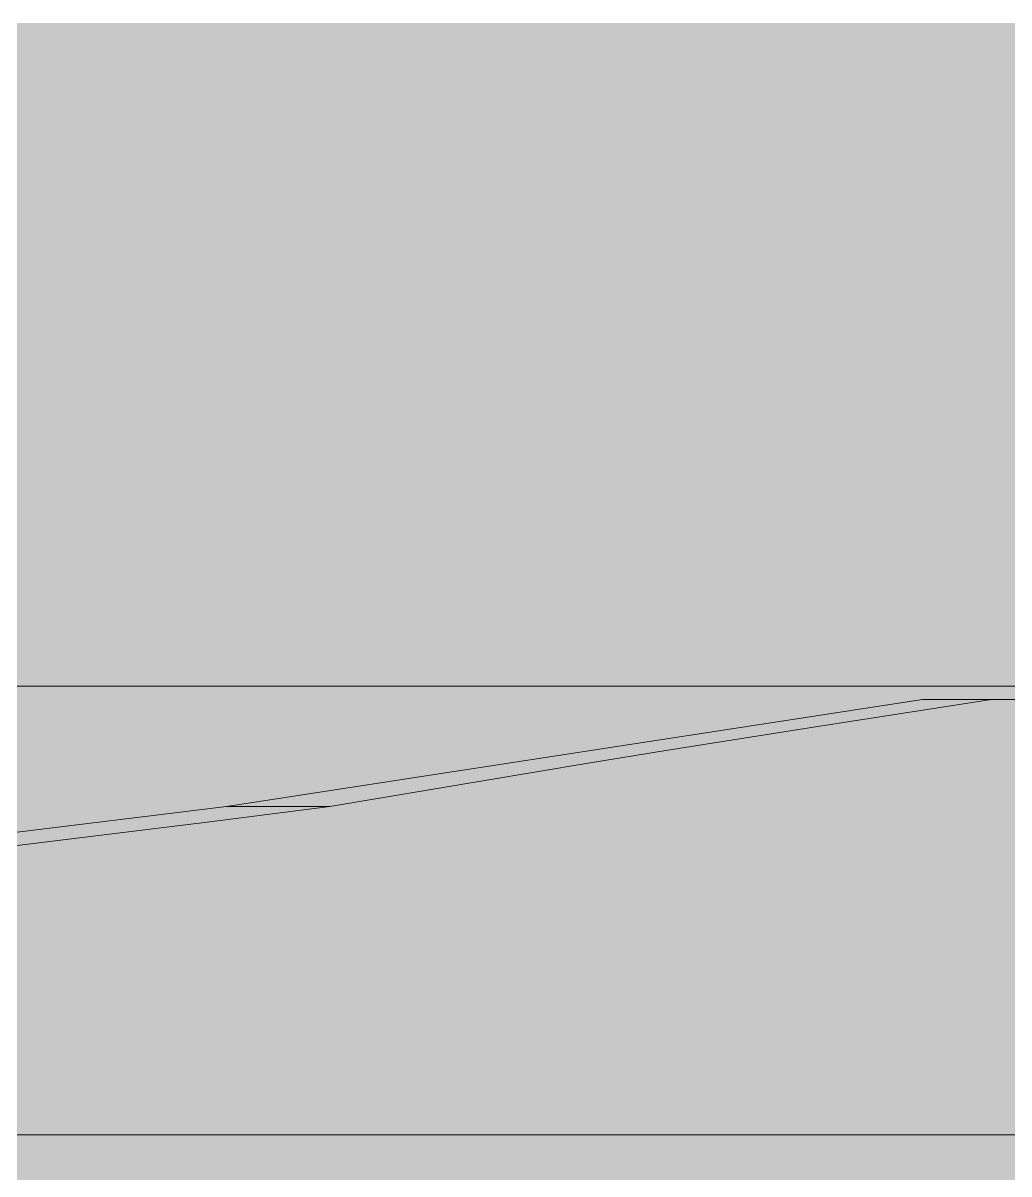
# Model space of a CAD drawing. Header units: centimetres. Extents: x -4381 to 5639, y -3920 to 4826.
# Drawn here: x 27.43 to 32.04, y 8.34 to 13.72 of the extents above; entities that cross this region are included whole.
import ezdxf
from ezdxf.xclip import XClip

# ---------------------------------------------------------------- set-up
doc = ezdxf.new("R2010")
doc.units = ezdxf.units.CM
doc.header["$MEASUREMENT"] = 0
doc.header["$XCLIPFRAME"] = 0
doc.set_wipeout_variables(frame=1)
doc.linetypes.add('Wipeout_Contour', pattern=[100, 0, -100])
for name, color, linetype in [('0- SITE', 7, 'Continuous'), ('Drawing & Figure', 7, 'Continuous'), ('Structural - Bearing', 7, 'Continuous')]:
    doc.layers.add(name, color=color, linetype=linetype)
for name, color, linetype, lineweight in [('0- SITE_Pen_No__1', 7, 'Continuous', 5), ('0_Pen_No__1', 7, 'Continuous', 5), ('0_Pen_No__2', 8, 'Continuous', 5), ('Structural - Bearing_Pen_No__1', 7, 'Continuous', 5)]:
    doc.layers.add(name, color=color, linetype=linetype, lineweight=lineweight)
for name, color, linetype, lineweight, true_color in [('0- SITE_Pen_No__178', 7, 'Continuous', 5, 0xbda888), ('0- SITE_Pen_No__180', 7, 'Continuous', 5, 0xe2e3c6), ('Structural - Bearing_Pen_No__112', 7, 'Continuous', 5, 0xd5aaaa), ('Structural - Bearing_Pen_No__178', 7, 'Continuous', 5, 0xbda888)]:
    doc.layers.add(name, color=color, linetype=linetype, lineweight=lineweight, true_color=true_color)

# ---------------------------------------------------------------- blocks, each defined once
blk = doc.blocks.new('Drawing_9_9', base_point=(-322.8585, 10.6179))
at = {"color": 254, "linetype": 'Wipeout_Contour', "lineweight": 0, "ltscale": 122.169123}
blk.add_wipeout([(22.329, 13.7179), (22.329, 10.6179), (33.529, 10.6179), (33.529, 13.7179)], dxfattribs=at).dxf.layer = 'Structural - Bearing'
at = {"layer": 'Structural - Bearing_Pen_No__112', "linetype": 'Continuous', "ltscale": 10}
blk.add_hatch(color=256, dxfattribs=at).paths.add_polyline_path([(22.329, 13.7179), (22.329, 10.6179), (33.529, 10.6179), (33.529, 13.7179)])
at = {"color": 254, "linetype": 'Wipeout_Contour', "lineweight": 0, "ltscale": 290.18089}
blk.add_wipeout([(18.629, 10.6179), (18.629, 10.1144), (18.929, 10.1144), (18.929, 8.5207), (19.0698, 8.5562), (21.0571, 9.0562), (24.2975, 9.5562), (28.3807, 10.0562), (31.6354, 10.5562), (33.529, 10.5562), (33.529, 10.6179)], dxfattribs=at).dxf.layer = 'Structural - Bearing'
at = {"layer": 'Structural - Bearing_Pen_No__178', "linetype": 'Continuous', "ltscale": 10}
blk.add_hatch(color=256, dxfattribs=at).paths.add_polyline_path([(18.629, 10.6179), (18.629, 10.1144), (18.929, 10.1144), (18.929, 8.5207), (19.0698, 8.5562), (21.0571, 9.0562), (24.2975, 9.5562), (28.3807, 10.0562), (31.6354, 10.5562), (33.529, 10.5562), (33.529, 10.6179)])
at = {"layer": '0_Pen_No__1', "linetype": 'Continuous', "ltscale": 10}
for p, q in [((19.729, 10.6179), (33.529, 10.6179)), ((33.529, 8.5207), (18.929, 8.5207))]:
    blk.add_line(p, q, dxfattribs=at)
at = {"layer": 'Structural - Bearing_Pen_No__1', "linetype": 'Continuous', "ltscale": 10}
blk.add_line((18.629, 10.6179), (33.529, 10.6179), dxfattribs=at)
at = {"color": 254, "linetype": 'Wipeout_Contour', "lineweight": 0, "ltscale": 112.676808}
blk.add_wipeout([(28.3807, 10.0562), (24.2975, 9.5562), (24.8118, 9.5562), (28.2899, 9.9821)], dxfattribs=at).dxf.layer = '0- SITE'
at = {"layer": '0- SITE_Pen_No__178', "linetype": 'Continuous', "ltscale": 10}
blk.add_hatch(color=256, dxfattribs=at).paths.add_polyline_path([(28.3807, 10.0562), (24.2975, 9.5562), (24.8118, 9.5562), (28.2899, 9.9821)])
at = {"color": 254, "linetype": 'Wipeout_Contour', "lineweight": 0, "ltscale": 92.504535}
blk.add_wipeout([(28.3807, 10.0562), (28.8636, 10.0562), (30.0709, 10.2587)], dxfattribs=at).dxf.layer = '0- SITE'
at = {"layer": '0- SITE_Pen_No__178', "linetype": 'Continuous', "ltscale": 10}
blk.add_hatch(color=256, dxfattribs=at).paths.add_polyline_path([(28.3807, 10.0562), (28.8636, 10.0562), (30.0709, 10.2587)])
at = {"color": 254, "linetype": 'Wipeout_Contour', "lineweight": 0, "ltscale": 91.17632}
blk.add_wipeout([(28.8636, 10.0562), (28.3807, 10.0562), (28.2899, 9.9821)], dxfattribs=at).dxf.layer = '0- SITE'
at = {"layer": '0- SITE_Pen_No__178', "linetype": 'Continuous', "ltscale": 10}
blk.add_hatch(color=256, dxfattribs=at).paths.add_polyline_path([(28.8636, 10.0562), (28.3807, 10.0562), (28.2899, 9.9821)])
at = {"color": 254, "linetype": 'Wipeout_Contour', "lineweight": 0, "ltscale": 96.611426}
blk.add_wipeout([(28.3807, 10.0562), (31.7063, 10.5562), (31.6354, 10.5562)], dxfattribs=at).dxf.layer = '0- SITE'
at = {"layer": '0- SITE_Pen_No__178', "linetype": 'Continuous', "ltscale": 10}
blk.add_hatch(color=256, dxfattribs=at).paths.add_polyline_path([(28.3807, 10.0562), (31.7063, 10.5562), (31.6354, 10.5562)])
at = {"color": 254, "linetype": 'Wipeout_Contour', "lineweight": 0, "ltscale": 96.87072}
blk.add_wipeout([(28.3807, 10.0562), (31.8809, 10.5562), (31.7063, 10.5562)], dxfattribs=at).dxf.layer = '0- SITE'
at = {"layer": '0- SITE_Pen_No__178', "linetype": 'Continuous', "ltscale": 10}
blk.add_hatch(color=256, dxfattribs=at).paths.add_polyline_path([(28.3807, 10.0562), (31.8809, 10.5562), (31.7063, 10.5562)])
at = {"color": 254, "linetype": 'Wipeout_Contour', "lineweight": 0, "ltscale": 129.734476}
blk.add_wipeout([(28.3807, 10.0562), (31.1347, 10.4289), (31.9569, 10.5562), (31.8809, 10.5562)], dxfattribs=at).dxf.layer = '0- SITE'
at = {"layer": '0- SITE_Pen_No__178', "linetype": 'Continuous', "ltscale": 10}
blk.add_hatch(color=256, dxfattribs=at).paths.add_polyline_path([(28.3807, 10.0562), (31.1347, 10.4289), (31.9569, 10.5562), (31.8809, 10.5562)])
at = {"layer": '0- SITE_Pen_No__1', "linetype": 'Continuous', "ltscale": 10}
for p, q in [((31.6354, 10.5562), (31.7063, 10.5562)), ((31.7063, 10.5562), (31.8809, 10.5562)), ((31.8809, 10.5562), (31.9569, 10.5562))]:
    blk.add_line(p, q, dxfattribs=at)
at = {"layer": '0_Pen_No__1', "linetype": 'Continuous', "ltscale": 10}
blk.add_line((31.6354, 10.5562), (33.529, 10.5562), dxfattribs=at)
at = {"color": 254, "linetype": 'Wipeout_Contour', "lineweight": 0, "ltscale": 94.933558}
blk.add_wipeout([(28.3807, 10.0562), (30.4354, 10.3185), (31.1347, 10.4289)], dxfattribs=at).dxf.layer = '0- SITE'
at = {"layer": '0- SITE_Pen_No__178', "linetype": 'Continuous', "ltscale": 10}
blk.add_hatch(color=256, dxfattribs=at).paths.add_polyline_path([(28.3807, 10.0562), (30.4354, 10.3185), (31.1347, 10.4289)])
at = {"color": 254, "linetype": 'Wipeout_Contour', "lineweight": 0, "ltscale": 93.821974}
blk.add_wipeout([(28.3807, 10.0562), (30.0709, 10.2587), (30.4354, 10.3185)], dxfattribs=at).dxf.layer = '0- SITE'
at = {"layer": '0- SITE_Pen_No__178', "linetype": 'Continuous', "ltscale": 10}
blk.add_hatch(color=256, dxfattribs=at).paths.add_polyline_path([(28.3807, 10.0562), (30.0709, 10.2587), (30.4354, 10.3185)])
at = {"layer": '0- SITE_Pen_No__180', "linetype": 'Continuous', "lineweight": 0, "ltscale": 10, "true_color": 0x383831}
blk.add_hatch(color=250, dxfattribs=at).paths.add_polyline_path([(4.808, 2.5776), (4.808, 0.9963), (48.9149, 0.9963), (48.9149, 17.6046), (48.8292, 17.5562), (48.7669, 17.5562), (48.0019, 17.5562), (47.7189, 17.3454), (47.2786, 17.0562), (47.0602, 16.6574), (46.7114, 16.0562), (46.4374, 15.6376), (45.9951, 15.0562), (45.4529, 14.5579), (45.0142, 14.0562), (44.6341, 13.0532), (44.0861, 12.0562), (43.8029, 11.565), (43.2379, 11.0562), (43.0449, 10.9601), (42.4601, 10.8562), (42.2793, 10.7155), (41.6733, 10.5562), (41.4937, 10.5562), (40.8152, 10.5562), (40.0725, 10.5562), (39.9185, 10.5562), (39.3811, 10.5562), (38.5892, 10.5562), (37.5456, 10.5562), (36.9639, 10.5562), (36.1516, 10.5562), (36.1033, 10.5562), (36.0434, 10.5562), (35.9707, 10.5562), (35.8866, 10.5562), (35.793, 10.5562), (35.6925, 10.5562), (35.5874, 10.5562), (35.4807, 10.5562), (34.3163, 10.5562), (34.0901, 10.5562), (33.8798, 10.5562), (33.6791, 10.5562), (33.4064, 10.5562), (32.7237, 10.5562), (32.446, 10.5562), (31.9569, 10.5562), (31.1347, 10.4289), (30.4354, 10.3185), (30.0709, 10.2587), (28.8636, 10.0562), (28.2899, 9.9821), (24.8118, 9.5562), (24.0546, 9.4625), (24.0169, 9.4583), (23.9714, 9.4532), (23.917, 9.4471), (23.852, 9.4394), (23.7734, 9.4297), (23.6765, 9.4169), (23.5534, 9.3999), (23.3917, 9.3765), (23.1712, 9.3437), (22.8555, 9.296), (22.3735, 9.2223), (21.5664, 9.0982), (21.2941, 9.0562), (20.574, 8.874), (19.5629, 8.6183), (19.438, 8.5867), (19.3173, 8.5562), (19.2208, 8.5313), (19.0216, 8.4799), (18.8262, 8.4287), (18.7839, 8.4178), (18.7238, 8.4025), (18.639, 8.3808), (18.5211, 8.3508), (18.3638, 8.3109), (18.1698, 8.2617), (17.9561, 8.2076), (17.7438, 8.154), (17.3573, 8.0562), (17.3355, 8.0508), (17.2683, 8.0332), (17.2271, 8.023), (17.0947, 7.9887), (17.0253, 7.9707), (16.8086, 7.917), (15.9229, 7.6972), (15.355, 7.5562), (15.2279, 7.4578), (13.3426, 6.0562), (12.1609, 5.6143), (12.0738, 5.5822), (12.0051, 5.5562), (11.4168, 5.4214), (11.2499, 5.0562), (10.7887, 4.7495), (10.5433, 4.5562), (10.0837, 4.2502), (9.8357, 4.0562), (9.582, 4.0562), (9.0941, 4.0562), (8.5391, 4.0562), (8.2843, 4.0562), (5.7122, 2.8878), (5.6925, 2.8787), (5.6694, 2.8679), (5.6421, 2.855), (5.0928, 2.6632), (5.0539, 2.6534), (5.0176, 2.6439), (4.9838, 2.6347), (4.9524, 2.6258), (4.9233, 2.6172), (4.8963, 2.6088), (4.8484, 2.5927)])
at = {"layer": '0_Pen_No__1', "linetype": 'Continuous', "lineweight": 0, "ltscale": 10, "true_color": 0x000000}
blk.add_hatch(color=18, dxfattribs=at).paths.add_polyline_path([(1, 0.9963), (50.7464, 0.9963), (50.7464, 19.2218), (49.2205, 18.6562), (49.2205, 14.6235), (48.9149, 14.3179), (48.9149, 17.6046), (48.0019, 17.5562), (47.2786, 17.0562), (46.7114, 16.0562), (46.6161, 15.9106), (45.9922, 15.0562), (45.4682, 14.572), (45.0207, 14.0636), (44.0673, 12.0758), (43.2379, 11.0562), (43.0389, 10.9584), (42.4747, 10.8562), (41.5926, 10.6087), (33.529, 10.5562), (31.6354, 10.5562), (28.3807, 10.0562), (24.3166, 9.5586), (21.0468, 9.0661), (18.929, 8.5207), (15.3114, 7.5562), (13.2937, 6.0562), (12.029, 5.5832), (11.4168, 5.4214), (11.0153, 5.1967), (9.9396, 4.8498), (8.6287, 4.6118), (6.508, 4.5562), (6.508, 3.2552), (5.7171, 2.89), (4.808, 2.6091), (1, 2.6334)])
at = {"layer": '0_Pen_No__2', "linetype": 'Continuous', "ltscale": 10}
blk.add_hatch(color=256, dxfattribs=at).paths.add_polyline_path([(12.829, 10.1144), (18.929, 10.1144), (18.929, 8.5207), (33.529, 8.5207), (33.529, 10.6179), (19.729, 10.6179), (18.629, 10.6179), (18.629, 10.5179), (12.829, 10.5179)])
at = {"layer": '0- SITE_Pen_No__1', "linetype": 'Continuous', "ltscale": 10}
for p, q in [((31.6354, 10.5562), (28.3807, 10.0562)), ((28.3807, 10.0562), (24.2975, 9.5562)), ((28.3807, 10.0562), (28.8636, 10.0562))]:
    blk.add_line(p, q, dxfattribs=at)
at = {"layer": '0- SITE_Pen_No__1', "linetype": 'Continuous', "ltscale": 10, "flags": 128}
blk.add_lwpolyline([(35.6925, 10.5562), (35.5874, 10.5562), (35.4807, 10.5562), (34.3163, 10.5562), (34.0901, 10.5562), (33.8798, 10.5562), (33.6791, 10.5562), (33.4064, 10.5562), (32.7237, 10.5562), (32.446, 10.5562), (31.9569, 10.5562), (31.1347, 10.4289), (30.4354, 10.3185), (30.0709, 10.2587), (28.8636, 10.0562), (28.2899, 9.9821), (24.8118, 9.5562)], dxfattribs=at)
at = {"layer": '0_Pen_No__1', "linetype": 'Continuous', "ltscale": 10}
for p, q in [((28.3807, 10.0562), (31.6354, 10.5562)), ((24.3166, 9.5586), (28.3807, 10.0562))]:
    blk.add_line(p, q, dxfattribs=at)

msp = doc.modelspace()

# ---------------------------------------------------------------- block references
at = {"layer": 'Drawing & Figure', "color": 151, "linetype": 'Continuous', "lineweight": 5, "ltscale": 10, "true_color": 0x80c2ff}
ref = msp.add_blockref('Drawing_9_9', (-322.85847, 10.61787), dxfattribs=at)
XClip(ref).set_block_clipping_path([(1, 0.9963282177), (50.7463984619, 21.3288080632)])

doc.saveas('drawing.dxf')
